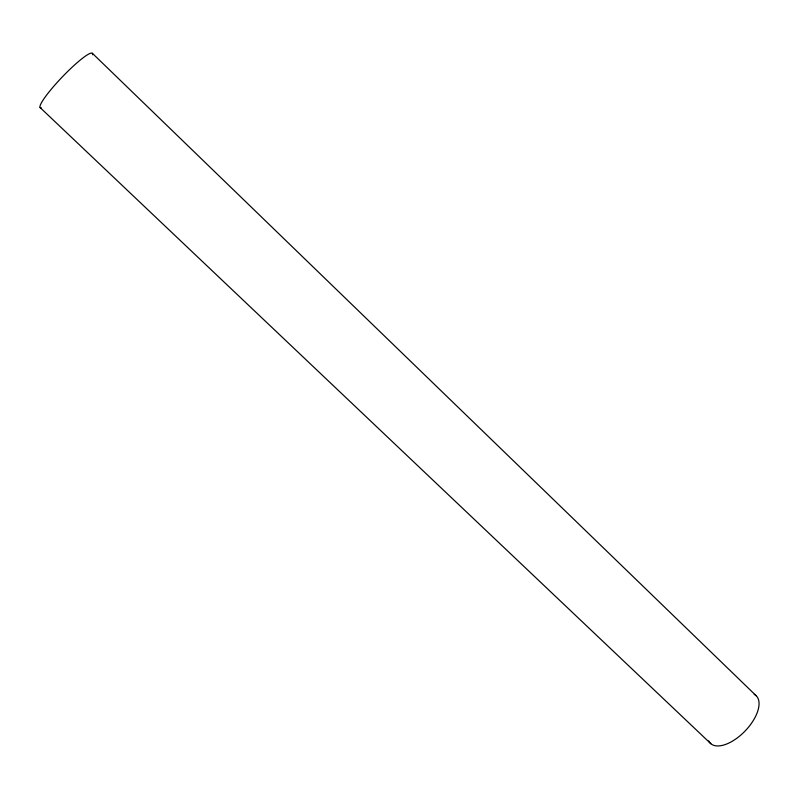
<?xml version="1.0" encoding="UTF-8"?>
<svg xmlns="http://www.w3.org/2000/svg" width="799" height="799" viewBox="0 0 799 799"><rect width="100%" height="100%" fill="white"/><g stroke="black" fill="none" stroke-linecap="round" stroke-linejoin="round"><path stroke-width="1.2" d="M40.14 107.585L710.84 743.709M92.374 53.313L756.124 695.689M754.196 694.331A33.009 16.429 -46.2 0 1 744.728 731.395A33.009 16.429 -46.2 0 1 708.693 740.893M41.408 107.905A37.673 5.343 -46.2 0 1 62.841 76.364A37.673 5.343 -46.2 0 1 92.564 54.751"/></g></svg>
